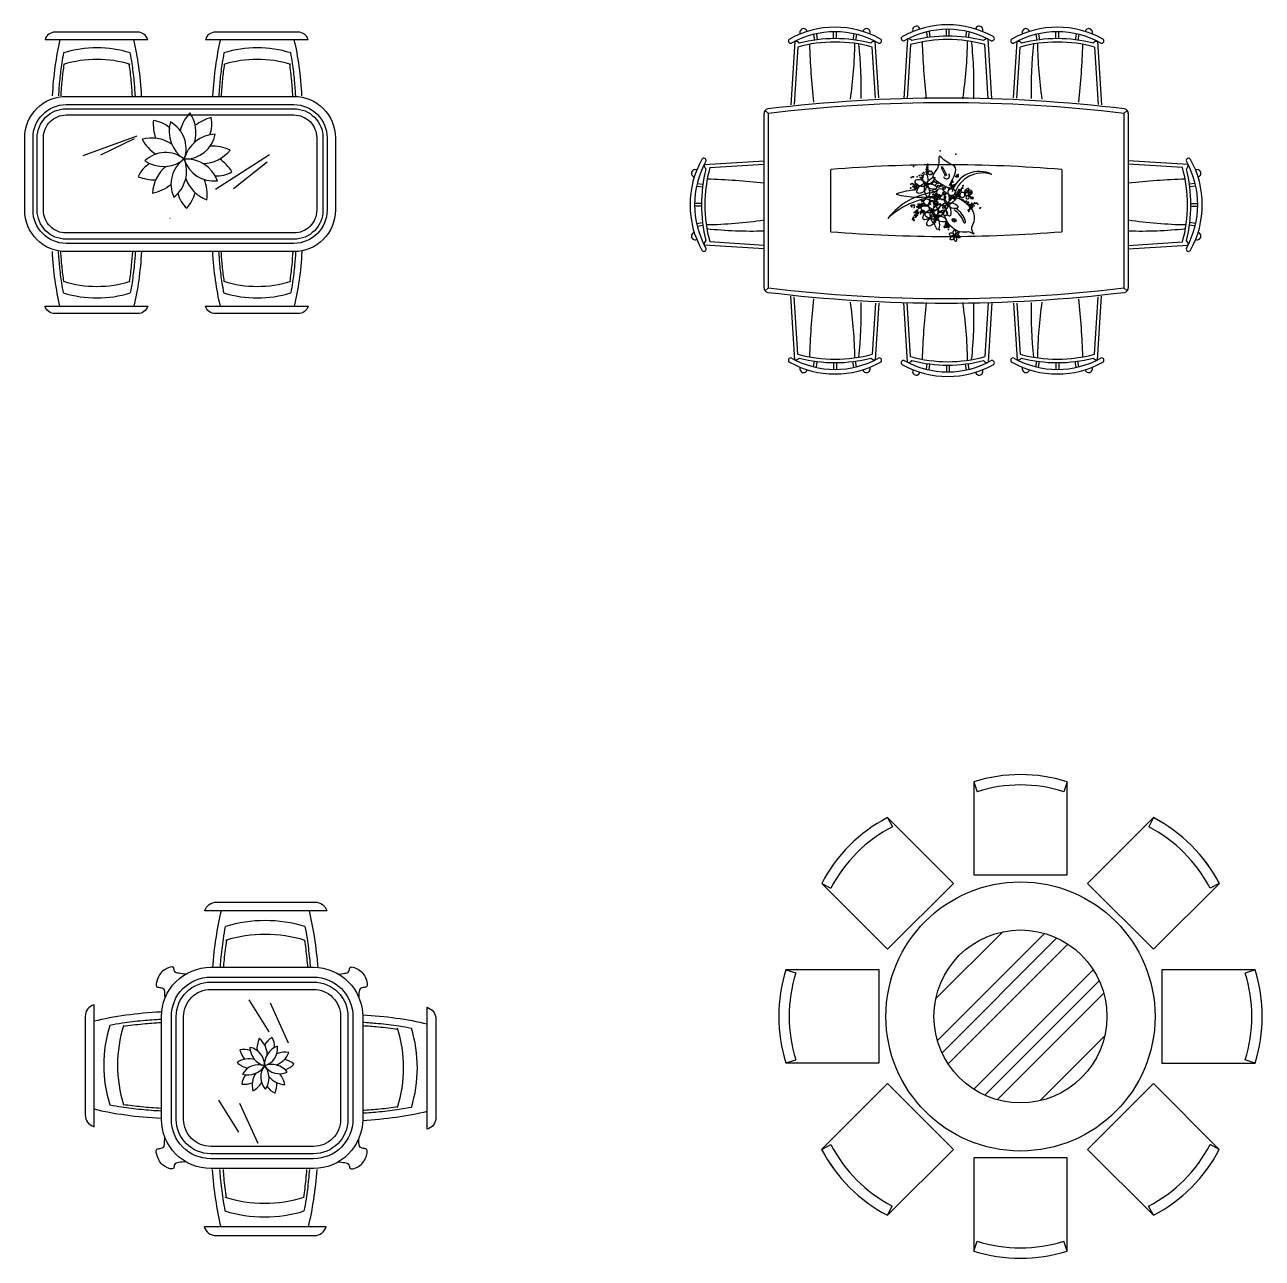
# Model space of a CAD drawing. Header units: millimetres. Extents: x 794 to 24045, y 774 to 18002.
# Drawn here: x 7343 to 13322, y 12030 to 17988 of the extents above; entities that cross this region are included whole.
import ezdxf

# ---------------------------------------------------------------- set-up
doc = ezdxf.new("R2010")
doc.units = ezdxf.units.MM

msp = doc.modelspace()

# ---------------------------------------------------------------- hatches: boundary and pattern name
at = {"true_color": 0x000000}
h = msp.add_hatch(color=18, dxfattribs=at)
h.paths.add_polyline_path([(11791.3, 17198.7, 1), (11779.3, 17198.7, 1)])
h.paths.add_polyline_path([(11763.5, 17207.6, 1.000001), (11753, 17207.6, 1.000001)])
h.paths.add_polyline_path([(11778.2, 17104.9, 1), (11787.6, 17104.9, 1)])
h.paths.add_polyline_path([(11824.2, 17045.3, 1), (11836.1, 17045.3, 1)])
h.paths.add_polyline_path([(11682.7, 17136.9, 1), (11675.7, 17136.9, 1)])
edge = h.paths.add_edge_path()
edge.add_ellipse((11722.9, 17114.8), major_axis=(0.7, -25.9), ratio=0.456297, start_angle=134.88396, end_angle=204.80978)
edge.add_arc((11726.8, 17143.3), 10.8, 208.44522, 291.7172)
h.paths.add_polyline_path([(11777.4, 17211.2, 1), (11768.1, 17211.2, 1)])
h.paths.add_polyline_path([(11707.7, 17272.3, 1), (11727.9, 17272.3, 1)])
h = msp.add_hatch(color=18, dxfattribs=at)
h.paths.add_polyline_path([(11904.1, 17177.5, 1), (11914.1, 17177.5, 1)])
h.paths.add_polyline_path([(11925, 17151.1, 0.193175), (11923.4, 17155, -0.071099), (11916.6, 17156, 0.269317), (11913.7, 17151.1, 1.000001)])
msp.add_hatch(color=18, dxfattribs=at).paths.add_polyline_path([(11843.1, 17042.5, 0.483518), (11833, 17050.5, -0.273676), (11836.1, 17045.3, -0.589818), (11827, 17040.2, 0.87026)])

# ---------------------------------------------------------------- linework, layer by layer
at = {"color": 18, "true_color": 0x000000}
for p, q in [((11154.8, 17941.1), (11158.8, 17913.6)), ((11167.9, 17943), (11171.9, 17915.5)), ((11251.5, 17920.8), (11251.5, 17953.7)), ((11264.7, 17920.8), (11264.7, 17953.7)), ((11348.3, 17943), (11344.3, 17915.5)), ((11361.3, 17941.1), (11357.3, 17913.6)), ((11699.4, 17953.1), (11703.4, 17925.6)), ((11712.5, 17955), (11716.5, 17927.5)), ((11796.1, 17932.8), (11796.1, 17965.7)), ((11809.3, 17932.8), (11809.3, 17965.7)), ((11892.9, 17955), (11888.9, 17927.5)), ((11905.9, 17953.1), (11901.9, 17925.6)), ((12228.9, 17941.1), (12232.8, 17913.6)), ((12241.9, 17943), (12245.9, 17915.5)), ((12325.5, 17920.8), (12325.5, 17953.7)), ((12338.7, 17920.8), (12338.7, 17953.7)), ((12422.3, 17943), (12418.3, 17915.5)), ((12435.4, 17941.1), (12431.4, 17913.6)), ((7441.5, 17915.9), (7937.5, 17915.9)), ((8216.6, 17915.9), (8712.6, 17915.9)), ((11063.5, 17907.1), (11044.3, 17600.2)), ((11078.4, 17880), (11061, 17602.4)), ((11453.2, 17633.7), (11437.8, 17880)), ((11469.7, 17634.2), (11452.6, 17907.1)), ((11608.1, 17919.1), (11590.1, 17630.4)), ((11623, 17892), (11606.6, 17630.4)), ((11998.7, 17630.4), (11982.4, 17892)), ((12015.3, 17630.4), (11997.2, 17919.1)), ((12120.5, 17634.2), (12137.6, 17907.1)), ((12137, 17633.7), (12152.4, 17880)), ((12511.8, 17880), (12529.2, 17602.4)), ((12526.7, 17907.1), (12545.8, 17600.2)), ((10915.1, 16717), (10915.1, 17559.6)), ((10937.1, 17559.6), (10920.3, 17573.9)), ((10937.1, 16717), (10937.1, 17559.6)), ((12653.1, 17559.6), (12669.9, 17573.9)), ((12653.1, 17559.6), (12653.1, 16717)), ((12675.1, 17559.6), (12675.1, 16717)), ((8043.8, 17489.2), (8045.2, 17489.2)), ((7884.5, 17448.9), (7623.6, 17354.1)), ((7872.2, 17436), (7709.5, 17357.2)), ((8526.6, 17359.3), (8265.8, 17191.7)), ((8514.3, 17323.4), (8351.7, 17194.8)), ((10626.3, 17312.8), (10915.1, 17330.9)), ((10653.5, 17298), (10915.1, 17314.3)), ((11237.1, 16988.1), (11237.1, 17288.5)), ((12353.1, 17288.5), (12353.1, 16988.1)), ((12963.9, 17312.8), (12675.1, 17330.9)), ((12936.7, 17298), (12675.1, 17314.3)), ((10592.3, 17221.5), (10619.8, 17217.5)), ((12997.8, 17221.5), (12970.4, 17217.5)), ((10590.5, 17208.4), (10617.9, 17204.5)), ((12999.7, 17208.4), (12972.2, 17204.5)), ((10612.7, 17124.9), (10579.8, 17124.9)), ((10612.7, 17111.7), (10579.8, 17111.7)), ((12977.5, 17124.9), (13010.4, 17124.9)), ((12977.5, 17111.7), (13010.4, 17111.7)), ((8043.8, 17053.6), (8045.2, 17053.6)), ((10590.5, 17028.1), (10617.9, 17032.1)), ((10592.3, 17015), (10619.8, 17019)), ((12997.8, 17015), (12970.4, 17019)), ((12999.7, 17028.1), (12972.2, 17032.1)), ((10915.1, 16905.7), (10626.3, 16923.7)), ((10915.1, 16922.2), (10653.5, 16938.6)), ((12675.1, 16922.2), (12936.7, 16938.6)), ((12675.1, 16905.7), (12963.9, 16923.7)), ((10937.1, 16717), (10920.3, 16702.7)), ((12653.1, 16717), (12669.9, 16702.7)), ((7441.5, 16628.7), (7937.5, 16628.7)), ((8216.6, 16628.7), (8712.6, 16628.7)), ((11063.5, 16369.5), (11044.3, 16676.4)), ((11078.4, 16396.6), (11061, 16674.2)), ((11453.2, 16642.9), (11437.8, 16396.6)), ((11469.7, 16642.4), (11452.6, 16369.5)), ((11608.1, 16357.5), (11590.1, 16646.2)), ((11623, 16384.6), (11606.6, 16646.2)), ((11998.7, 16646.2), (11982.4, 16384.6)), ((12015.3, 16646.2), (11997.2, 16357.5)), ((12120.5, 16642.4), (12137.6, 16369.5)), ((12137, 16642.9), (12152.4, 16396.6)), ((12511.8, 16396.6), (12529.2, 16674.2)), ((12526.7, 16369.5), (12545.8, 16676.4)), ((11154.8, 16335.5), (11158.8, 16363)), ((11167.9, 16333.6), (11171.9, 16361.1)), ((11251.5, 16355.8), (11251.5, 16322.9)), ((11264.7, 16355.8), (11264.7, 16322.9)), ((11348.3, 16333.6), (11344.3, 16361.1)), ((11361.3, 16335.5), (11357.3, 16363)), ((11699.4, 16323.5), (11703.4, 16351)), ((11712.5, 16321.6), (11716.5, 16349.1)), ((11796.1, 16343.8), (11796.1, 16310.9)), ((11809.3, 16343.8), (11809.3, 16310.9)), ((11892.9, 16321.6), (11888.9, 16349.1)), ((11905.9, 16323.5), (11901.9, 16351)), ((12228.9, 16335.5), (12232.8, 16363)), ((12241.9, 16333.6), (12245.9, 16361.1)), ((12325.5, 16355.8), (12325.5, 16322.9)), ((12338.7, 16355.8), (12338.7, 16322.9)), ((12422.3, 16333.6), (12418.3, 16361.1)), ((12435.4, 16335.5), (12431.4, 16363)), ((11929.3, 14331), (11944.4, 14283.4)), ((12379.3, 14331), (12364.1, 14283.4)), ((11512.1, 14158.4), (11535.1, 14114)), ((12796.3, 14158.1), (12773.4, 14113.7)), ((11193.9, 13840.2), (11238.3, 13817.2)), ((13114.5, 13839.9), (13070.1, 13817)), ((8802.9, 13707.6), (8213.6, 13707.6)), ((11745.2, 13283.9), (12068.1, 13606.9)), ((11752.9, 13081.2), (12270.8, 13599.2)), ((11775.3, 13021.6), (12330.5, 13576.8)), ((11804.6, 12968.9), (12383.2, 13547.4)), ((11021, 13423.1), (11068.7, 13408)), ((11928.3, 12846.3), (12505.7, 13423.7)), ((13287.2, 13422.8), (13239.5, 13407.6)), ((11981.5, 12817.4), (12534.7, 13370.6)), ((8426.6, 13278.6), (8523.3, 13123.6)), ((12041.7, 12795.5), (12556.6, 13310.4)), ((7678.2, 12665.2), (7678.2, 13254.5)), ((8528.6, 13264), (8616.3, 13070.8)), ((9287.1, 12652.6), (9287.1, 13241.9)), ((12248.2, 12790.8), (12561.2, 13103.8)), ((11021, 12973.1), (11068.7, 12988.3)), ((13287.2, 12972.8), (13239.5, 12987.9)), ((8279.2, 12793.7), (8375.9, 12638.8)), ((8381.2, 12779.2), (8468.9, 12585.9)), ((11193.7, 12555.9), (11238.1, 12578.9)), ((13114.3, 12555.7), (13069.9, 12578.7)), ((11511.9, 12237.8), (11534.9, 12282.2)), ((12796.1, 12237.5), (12773.1, 12281.9)), ((8799.9, 12182.3), (8210.6, 12182.3)), ((11928.9, 12064.9), (11944.1, 12112.5)), ((12378.9, 12064.9), (12363.8, 12112.5))]:
    msp.add_line(p, q, dxfattribs=at)
for points in [[(7937.5, 17915.9, 0.333667), (7889.5, 17951.9), (7489.5, 17951.9, 0.333667), (7441.5, 17915.9)], [(8712.6, 17915.9, 0.333667), (8664.6, 17951.9), (8264.6, 17951.9, 0.333667), (8216.6, 17915.9)], [(7937.5, 16628.7, -0.333667), (7889.5, 16592.7), (7489.5, 16592.7, -0.333667), (7441.5, 16628.7)], [(8712.6, 16628.7, -0.333667), (8664.6, 16592.7), (8264.6, 16592.7, -0.333667), (8216.6, 16628.7)], [(11929.3, 14331.4), (11929.3, 13881.4), (12379.3, 13881.4), (12379.3, 14331.4, 0.153703), (11929.3, 14331.4)], [(11193.7, 13840.4), (11511.9, 13522.2), (11830.1, 13840.4), (11511.9, 14158.6, 0.153703), (11193.7, 13840.4)], [(12796.6, 14158.4), (12478.4, 13840.2), (12796.6, 13522), (13114.8, 13840.2, 0.153703), (12796.6, 14158.4)], [(8213.6, 13707.6, -0.333667), (8270.7, 13750.4), (8745.9, 13750.4, -0.333667), (8802.9, 13707.6)], [(11020.7, 12973.1), (11470.7, 12973.1), (11470.7, 13423.1), (11020.7, 13423.1, 0.153703), (11020.7, 12973.1)], [(13287.5, 13422.8), (12837.5, 13422.8), (12837.5, 12972.8), (13287.5, 12972.8, 0.153703), (13287.5, 13422.8)], [(7678.2, 13254.5, 0.333667), (7635.4, 13197.5), (7635.4, 12722.3, 0.333667), (7678.2, 12665.2)], [(9287.1, 13241.9, -0.333667), (9329.9, 13184.9), (9329.9, 12709.7, -0.333667), (9287.1, 12652.6)], [(11511.6, 12237.5), (11829.8, 12555.7), (11511.6, 12873.9), (11193.4, 12555.7, 0.153703), (11511.6, 12237.5)], [(13114.5, 12555.5), (12796.3, 12873.7), (12478.1, 12555.5), (12796.3, 12237.3, 0.153703), (13114.5, 12555.5)], [(12378.9, 12064.5), (12378.9, 12514.5), (11928.9, 12514.5), (11928.9, 12064.5, 0.153703), (12378.9, 12064.5)], [(8210.6, 12182.3, 0.333667), (8267.6, 12139.5), (8742.8, 12139.5, 0.333667), (8799.9, 12182.3)]]:
    msp.add_lwpolyline(points, format="xyb", dxfattribs=at)
for points in [[(7543.4, 17641.9), (8644, 17641.9, -0.414214), (8844, 17441.9), (8844, 17091.9, -0.414214), (8644, 16891.9), (7543.4, 16891.9, -0.414214), (7343.4, 17091.9), (7343.4, 17441.9, -0.414214)], [(7543.4, 17601.9), (8644, 17601.9, -0.414214), (8804, 17441.9), (8804, 17091.9, -0.414214), (8644, 16931.9), (7543.4, 16931.9, -0.414214), (7383.4, 17091.9), (7383.4, 17441.9, -0.414214)], [(7543.4, 17581.9), (8644, 17581.9, -0.414214), (8784, 17441.9), (8784, 17091.9, -0.414214), (8644, 16951.9), (7543.4, 16951.9, -0.414214), (7403.4, 17091.9), (7403.4, 17441.9, -0.414214)], [(7543.4, 17551.9), (8644, 17551.9, -0.414214), (8754, 17441.9), (8754, 17091.9, -0.414214), (8644, 16981.9), (7543.4, 16981.9, -0.414214), (7433.4, 17091.9), (7433.4, 17441.9, -0.414214)], [(8004.2, 12700.8), (8004.2, 13197.6, -0.414214), (8241.8, 13435.2), (8738.6, 13435.2, -0.414214), (8976.2, 13197.6), (8976.2, 12700.8, -0.414214), (8738.6, 12463.2), (8241.8, 12463.2, -0.414214)], [(8051.7, 12700.8), (8051.7, 13197.6, -0.414214), (8241.8, 13387.7), (8738.6, 13387.7, -0.414214), (8928.7, 13197.6), (8928.7, 12700.8, -0.414214), (8738.6, 12510.8), (8241.8, 12510.8, -0.414214)], [(8075.5, 12700.8), (8075.5, 13197.6, -0.414214), (8241.8, 13364), (8738.6, 13364, -0.414214), (8904.9, 13197.6), (8904.9, 12700.8, -0.414214), (8738.6, 12534.5), (8241.8, 12534.5, -0.414214)], [(8111.1, 12700.8), (8111.1, 13197.6, -0.414214), (8241.8, 13328.3), (8738.6, 13328.3, -0.414214), (8869.3, 13197.6), (8869.3, 12700.8, -0.414214), (8738.6, 12570.2), (8241.8, 12570.2, -0.414214)]]:
    msp.add_lwpolyline(points, format="xyb", close=True, dxfattribs=at)
for centre, radius in [((11717.8, 17272.3), 10.1), ((11752.5, 17225.2), 6.3), ((11738.6, 17185.8), 8.27), ((11767.1, 17178.7), 17.4), ((11758.2, 17207.6), 5.23), ((11779.5, 17154.5), 13.1), ((11772.8, 17211.2), 4.68), ((11787, 17173.9), 8.44), ((11785.3, 17198.7), 5.96), ((11821.4, 17178.5), 17.3), ((11909.1, 17177.5), 5.04), ((11679.2, 17136.9), 3.51), ((11701.7, 17131.6), 15.3), ((11726.8, 17143.3), 10.8), ((11782.9, 17104.9), 4.68), ((11919.4, 17151.1), 5.62), ((11789.9, 17077.5), 11.5), ((11830.1, 17045.3), 5.96), ((11834.9, 17042.5), 8.24), ((12154.1, 13197.9), 650), ((12154.1, 13197.9), 417.9)]:
    msp.add_circle(centre, radius, dxfattribs=at)
for centre, radius, start, end in [((11258.1, 17524.8), 450.9, 60.9174, 119.0826), ((11258.1, 17524), 429.7, 60.69156, 119.30844), ((11106.4, 17951.1), 18, 13.32338, 205.8544), ((11409.8, 17951.1), 18, 334.1456, 166.67662), ((11802.7, 17536.8), 450.9, 60.9174, 119.0826), ((11802.7, 17536), 429.7, 60.69156, 119.30844), ((11651, 17963.1), 18, 13.32338, 205.8544), ((11954.4, 17963.1), 18, 334.1456, 166.67662), ((12332.1, 17524.8), 450.9, 60.9174, 119.0826), ((12332.1, 17524), 429.7, 60.69156, 119.30844), ((12180.4, 17951.1), 18, 13.32338, 205.8544), ((12483.8, 17951.1), 18, 334.1456, 166.67662), ((7692, 17333.4), 543, 72.70335, 107.29665), ((8467, 17333.4), 543, 72.70335, 107.29665), ((11044, 17909.1), 11, 117.31975, 289.9422), ((11067.7, 17885.4), 22.2, 37.60965, 100.85922), ((11258.1, 17228), 676.3, 74.5891, 105.4109), ((11258.1, 17228), 692.8, 75.55676, 104.44324), ((15437, 18051.8), 4305.6, 182.11514, 185.84448), ((9178.6, 17936.7), 2175.9, 351.84988, 358.96491), ((9340.9, 17679.2), 2044, 358.64991, 6.04212), ((11448.4, 17885.4), 22.2, 79.14078, 142.39035), ((11472.2, 17909.1), 11, 250.0578, 62.68025), ((11588.6, 17921.1), 11, 117.31975, 289.9422), ((11612.3, 17897.4), 22.2, 37.60965, 100.85922), ((11802.7, 17240), 676.3, 74.5891, 105.4109), ((11802.7, 17240), 692.8, 75.55676, 104.44324), ((15981.6, 18063.8), 4305.6, 182.11514, 185.77739), ((9723.2, 17948.7), 2175.9, 351.58687, 358.96491), ((9885.5, 17691.2), 2044, 358.29411, 6.04212), ((11993, 17897.4), 22.2, 79.14078, 142.39035), ((12016.8, 17921.1), 11, 250.0578, 62.68025), ((12118, 17909.1), 11, 117.31975, 289.9422), ((12141.7, 17885.4), 22.2, 37.60965, 100.85922), ((12332.1, 17228), 676.3, 74.5891, 105.4109), ((12332.1, 17228), 692.8, 75.55676, 104.44324), ((14249.3, 17679.2), 2044, 173.95788, 181.35009), ((14411.6, 17936.7), 2175.9, 181.03509, 188.15012), ((8153.2, 18051.8), 4305.6, 354.15552, 357.88486), ((12522.5, 17885.4), 22.2, 79.14078, 142.39035), ((12546.2, 17909.1), 11, 250.0578, 62.68025), ((7692, 17277.5), 543, 72.70335, 107.29665), ((8467, 17277.5), 543, 72.70335, 107.29665), ((10937.1, 17559.6), 22, 99.25842, 180), ((11795.1, 10462.9), 7170.4, 83.09909, 96.90091), ((11795.1, 10460.3), 7151, 83.10883, 96.89117), ((12653.1, 17559.6), 22, 0, 80.74158), ((8197, 17513.1), 233.1, 177.21051, 198.35141), ((7949.6, 17380), 145.2, 50.50863, 84.24757), ((8199.9, 17473.8), 159.4, 163.77608, 237.51587), ((7976.2, 17389.5), 146.9, 340.04468, 61.24727), ((8276.9, 17432.7), 187.5, 136.1301, 166.49315), ((7997.7, 17467), 172.9, 344.1324, 33.6013), ((8305.2, 17314.4), 233.1, 105.21052, 126.35141), ((8102.1, 17508.5), 145.2, 338.50863, 12.24757), ((8119.3, 17486.2), 146.9, 268.04468, 349.24727), ((8268.6, 17299.5), 159.4, 91.77608, 165.51587), ((7956.9, 17267.9), 172.9, 56.1324, 105.6013), ((8075.7, 17522.8), 187.5, 208.1301, 238.49315), ((8253.4, 17213.6), 187.5, 64.1301, 94.49315), ((8023.9, 17223.5), 146.9, 52.04468, 133.24727), ((8012.9, 17462.3), 159.4, 235.77608, 309.51587), ((8196.6, 17217.6), 146.9, 124.04468, 205.24727), ((7966, 17280.9), 159.4, 307.77608, 21.51587), ((8124.1, 17180.3), 159.4, 19.77608, 93.51587), ((8255.5, 17379.9), 146.9, 196.04468, 277.24727), ((8199.7, 17489.6), 172.9, 272.1324, 321.6013), ((8149.6, 17150.1), 233.1, 33.21051, 54.35141), ((10624.4, 17332.4), 11, 340.0578, 152.68025), ((12965.8, 17332.4), 11, 27.31975, 199.9422), ((8024.7, 17195.3), 145.2, 122.50863, 156.24757), ((8133.6, 17167.5), 172.9, 128.1324, 177.6013), ((11008.6, 17118.3), 450.9, 150.9174, 209.0826), ((10582.3, 17270), 18, 64.1456, 256.67662), ((11009.4, 17118.3), 429.7, 150.69156, 209.30844), ((11305.4, 17118.3), 692.8, 165.55676, 194.44324), ((10648.1, 17308.6), 22.2, 169.14078, 232.39036), ((11305.4, 17118.3), 676.3, 164.5891, 195.4109), ((11795.1, 10460.3), 6851, 85.32818, 94.67182), ((11775.9, 17297), 4.04, 332.3767, 237.12596), ((11551.4, 17167.4), 255.6, 19.91219, 29.58996), ((11557.6, 17171.2), 255.6, 19.70731, 29.58996), ((11954.8, 17144.2), 135.2, 62.91009, 164.49177), ((12284.7, 17118.3), 676.3, 344.5891, 15.4109), ((12580.7, 17118.3), 429.7, 330.69156, 29.30844), ((12942.1, 17308.6), 22.2, 307.60964, 10.85922), ((12284.7, 17118.3), 692.8, 345.55676, 14.44324), ((12581.6, 17118.3), 450.9, 330.9174, 29.0826), ((13007.8, 17270), 18, 283.32338, 115.8544), ((7974.6, 17471.7), 233.1, 249.21052, 270.35141), ((8283.6, 17304.6), 172.9, 200.1324, 249.6013), ((8037.7, 17168.2), 187.5, 352.1301, 22.49315), ((8271.4, 17403.2), 145.2, 266.50863, 300.24757), ((10481.7, 12939.3), 4305.6, 84.22261, 87.88486), ((11796.8, 17258), 14.7, 196.67434, 39.17837), ((11971.5, 17129.8), 142, 71.57179, 163.22532), ((13108.5, 12939.3), 4305.6, 92.11514, 95.77739), ((7927.9, 17359.4), 187.5, 280.1301, 310.49315), ((8223.6, 17209.6), 145.2, 194.50863, 228.24757), ((7945.2, 17247.3), 233.1, 321.21051, 342.35141), ((11776.4, 16845.8), 334.7, 95.89339, 141.95957), ((11789, 16753.3), 406.9, 91.78754, 132.75016), ((11665.7, 16877.4), 312.8, 91.94687, 111.12091), ((11663.9, 17612.5), 457, 255.95137, 281.35481), ((11665.7, 16877.4), 312.8, 85.23107, 85.4239), ((11665.7, 16877.4), 312.8, 76.04029, 81.12682), ((11873.4, 17166), 12.1, 46.09443, 18.09614), ((11904.6, 17176.2), 20.7, 89.52524, 198.09614), ((11890.8, 17184.5), 5.87, 14.78506, 307.3859), ((11895.8, 17170.6), 8.61, 358.76988, 279.35478), ((11898.5, 17154.2), 8.01, 132.77095, 99.35478), ((11876.8, 17202.8), 28.9, 307.3859, 349.32328), ((11909.9, 17178.1), 10.8, 212.19892, 185.73197), ((11923.5, 17179.5), 24.5, 185.73197, 274.9709), ((11785.2, 17008.6), 107.6, 15.91693, 57.60119), ((10596.7, 19197.7), 2175.9, 271.03509, 278.41313), ((11776.8, 17002.8), 107.6, 15.91693, 57.60119), ((11884, 17035.8), 5.15, 222.21461, 51.0439), ((12993.4, 19197.7), 2175.9, 261.58687, 268.96491), ((10582.3, 16966.6), 18, 103.32338, 295.8544), ((10854.2, 19035.5), 2044, 263.95788, 271.7059), ((11795.1, 23816.3), 6851, 265.32818, 274.67182), ((12735.9, 19035.5), 2044, 268.2941, 276.04212), ((13007.8, 16966.6), 18, 244.1456, 76.67662), ((10648.1, 16927.9), 22.2, 127.60964, 190.85922), ((12942.1, 16927.9), 22.2, 349.14078, 52.39036), ((10624.4, 16904.2), 11, 207.31975, 19.9422), ((12965.8, 16904.2), 11, 160.0578, 332.68025), ((7692, 17267), 543, 252.70335, 287.29665), ((8467, 17267), 543, 252.70335, 287.29665), ((7692, 17211.1), 543, 252.70335, 287.29665), ((8467, 17211.1), 543, 252.70335, 287.29665), ((10937.1, 16717), 22, 180, 260.74158), ((11795.1, 23813.7), 7170.4, 263.09909, 276.90091), ((11795.1, 23816.3), 7151, 263.10883, 276.89117), ((12653.1, 16717), 22, 279.25842, 0), ((15437, 16224.8), 4305.6, 174.15552, 177.88486), ((9178.6, 16339.9), 2175.9, 1.03509, 8.15012), ((9340.9, 16597.4), 2044, 353.95788, 1.35009), ((15981.6, 16212.8), 4305.6, 174.22261, 177.88486), ((9723.2, 16327.9), 2175.9, 1.03509, 8.41313), ((9885.5, 16585.4), 2044, 353.95788, 1.70589), ((14249.3, 16597.4), 2044, 178.64991, 186.04212), ((14411.6, 16339.9), 2175.9, 171.84988, 178.96491), ((8153.2, 16224.8), 4305.6, 2.11514, 5.84448), ((11258.1, 17048.6), 676.3, 254.5891, 285.4109), ((11802.7, 17036.6), 676.3, 254.5891, 285.4109), ((12332.1, 17048.6), 676.3, 254.5891, 285.4109), ((11044, 16367.5), 11, 70.0578, 242.68025), ((11258.1, 16751.8), 450.9, 240.9174, 299.0826), ((11258.1, 16752.6), 429.7, 240.69156, 299.30844), ((11067.7, 16391.3), 22.2, 259.14078, 322.39035), ((11258.1, 17048.6), 692.8, 255.55676, 284.44324), ((11106.4, 16325.5), 18, 154.1456, 346.67662), ((11409.8, 16325.5), 18, 193.32338, 25.8544), ((11448.4, 16391.3), 22.2, 217.60965, 280.85922), ((11472.2, 16367.5), 11, 297.31975, 109.9422), ((11588.6, 16355.5), 11, 70.0578, 242.68025), ((11802.7, 16739.8), 450.9, 240.9174, 299.0826), ((11802.7, 16740.6), 429.7, 240.69156, 299.30844), ((11612.3, 16379.3), 22.2, 259.14078, 322.39035), ((11802.7, 17036.6), 692.8, 255.55676, 284.44324), ((11993, 16379.3), 22.2, 217.60965, 280.85922), ((12016.8, 16355.5), 11, 297.31975, 109.9422), ((12118, 16367.5), 11, 70.0578, 242.68025), ((12332.1, 16751.8), 450.9, 240.9174, 299.0826), ((12332.1, 16752.6), 429.7, 240.69156, 299.30844), ((12141.7, 16391.3), 22.2, 259.14078, 322.39035), ((12332.1, 17048.6), 692.8, 255.55676, 284.44324), ((12180.4, 16325.5), 18, 154.1456, 346.67662), ((12483.8, 16325.5), 18, 193.32338, 25.8544), ((12522.5, 16391.3), 22.2, 217.60965, 280.85922), ((12546.2, 16367.5), 11, 297.31975, 109.9422), ((11651, 16313.5), 18, 154.1456, 346.67662), ((11954.4, 16313.5), 18, 193.32338, 25.8544), ((12154.3, 13623.7), 742.3, 72.35437, 107.64563), ((12154.3, 13623.7), 692.3, 72.35437, 107.64563), ((11853.2, 13499.1), 742.3, 117.35437, 152.64563), ((11853.2, 13499.1), 692.3, 117.35437, 152.64563), ((12455.3, 13498.9), 692.3, 27.35437, 62.64563), ((12455.3, 13498.9), 742.3, 27.35437, 62.64563), ((8505.4, 13015.7), 645.1, 72.70335, 107.29665), ((8505.4, 12949.2), 645.1, 72.70335, 107.29665), ((11728.4, 13198.1), 742.3, 162.35437, 197.64563), ((11728.4, 13198.1), 692.3, 162.35437, 197.64563), ((12579.9, 13197.8), 692.3, 342.35437, 17.64563), ((12579.9, 13197.8), 742.3, 342.35437, 17.64563), ((8370.2, 12962.8), 645.1, 162.70335, 197.29665), ((8436.6, 12962.8), 645.1, 162.70335, 197.29665), ((8614.4, 12980.5), 138.5, 123.21051, 144.35141), ((8464.1, 13052.9), 86.3, 356.50863, 30.24757), ((8528.7, 12950.1), 645.1, 342.70335, 17.29665), ((8595.2, 12950.1), 645.1, 342.70335, 17.29665), ((8401.5, 12952.3), 86.3, 68.50863, 102.24757), ((8516.8, 13072.9), 138.5, 195.21052, 216.35141), ((8525.7, 13051.2), 94.7, 181.77608, 255.51587), ((8414.8, 12962.5), 87.3, 358.04468, 79.24727), ((8576.7, 13042.2), 111.4, 154.1301, 184.49315), ((8412.7, 13010.3), 102.7, 2.1324, 51.60129), ((8596.5, 12965.4), 94.7, 109.77608, 183.51587), ((8477.9, 13043.4), 87.3, 286.04468, 7.24727), ((8426.2, 12890.3), 102.7, 74.1324, 123.6013), ((8446.5, 13056.1), 111.4, 226.1301, 256.49315), ((8522.7, 13060.1), 102.7, 290.1324, 339.6013), ((8603.7, 12914), 111.4, 82.1301, 112.49315), ((8556.7, 12859.1), 138.5, 51.21052, 72.35141), ((8477.9, 12861.7), 86.3, 140.50863, 174.24757), ((8472.2, 12877.5), 87.3, 70.04468, 151.24727), ((8422.2, 13010.4), 94.7, 253.77608, 327.51587), ((8544.4, 12866), 102.7, 146.1324, 195.60129), ((8570.8, 12905.9), 87.3, 142.04468, 223.24727), ((8536.7, 12871.5), 94.7, 37.77608, 111.51587), ((8574.3, 13008.4), 87.3, 214.04468, 295.24727), ((8429, 12899.3), 94.7, 325.77608, 39.51587), ((8490.1, 12848.8), 111.4, 10.1301, 40.49315), ((8579, 13024.5), 86.3, 284.50863, 318.24757), ((8398.8, 13008.7), 138.5, 267.21052, 288.35141), ((8393, 12936.6), 111.4, 298.1301, 328.49315), ((8587.6, 12906.4), 86.3, 212.50863, 246.24757), ((8604.1, 12971), 102.7, 218.1324, 267.60129), ((8423.4, 12876.5), 138.5, 339.21051, 0.35141), ((11852.9, 12897), 742.3, 207.35437, 242.64563), ((11852.9, 12897), 692.3, 207.35437, 242.64563), ((12455, 12896.8), 692.3, 297.35437, 332.64563), ((12455, 12896.8), 742.3, 297.35437, 332.64563), ((8502.3, 12940.7), 645.1, 252.70335, 287.29665), ((8502.3, 12874.3), 645.1, 252.70335, 287.29665), ((12153.9, 12772.2), 692.3, 252.35437, 287.64563), ((12153.9, 12772.2), 742.3, 252.35437, 287.64563)]:
    msp.add_arc(centre, radius, start, end, dxfattribs=at)
for centre, major_axis, start_param, end_param in [((7692, 17552.5), (0, -631.7), 4.099527, 4.56758), ((7692, 17552.5), (0, -631.7), 7.99879, 8.466844), ((8467, 17552.5), (0, -631.7), 4.099527, 4.56758), ((8467, 17552.5), (0, -631.7), 7.99879, 8.466844), ((8109.9, 12962.8), (750.5, 0), 7.99879, 8.466844), ((8109.9, 12962.8), (750.5, 0), 4.099527, 4.56758), ((8502.3, 12614), (0, 750.5), 1.779562, 2.183659), ((8502.3, 12614), (0, 750.5), 4.099527, 4.503623)]:
    msp.add_ellipse(centre, major_axis=major_axis, ratio=0.345133, start_param=start_param, end_param=end_param, dxfattribs=at)
for centre, major_axis, ratio in [((11671.4, 17223.9), (25.6, -9), 0.572914), ((11677.5, 17196.7), (20.7, 21.6), 0.525572), ((11694.6, 17242.2), (0.7, -25.9), 0.456297), ((11702.2, 17188.4), (-5.8, 31.2), 0.354767), ((11722.4, 17207.5), (-26.3, 8.1), 0.449099), ((11719.9, 17232), (-19.6, -18.2), 0.317405), ((11798, 17148.7), (0.7, -25.9), 0.456297), ((11823.4, 17138.4), (-19.6, -18.2), 0.317405), ((11699.7, 17096.5), (25.6, -9), 0.572914), ((11722.9, 17114.8), (0.7, -25.9), 0.456297), ((11748.3, 17104.6), (-19.6, -18.2), 0.317405), ((11742.2, 17084.5), (0.7, -25.9), 0.456297), ((11774.9, 17130.3), (25.6, -9), 0.572914), ((11780.9, 17103.2), (20.7, 21.6), 0.525572), ((11805.6, 17094.9), (-5.8, 31.2), 0.354767), ((11825.9, 17114), (-26.3, 8.1), 0.449099), ((11705.8, 17069.3), (20.7, 21.6), 0.525572), ((11719, 17066.2), (25.6, -9), 0.572914), ((11725.1, 17039), (20.7, 21.6), 0.525572), ((11730.5, 17061), (-5.8, 31.2), 0.354767), ((11750.8, 17080.1), (-26.3, 8.1), 0.449099), ((11749.8, 17030.7), (-5.8, 31.2), 0.354767), ((11770, 17049.9), (-26.3, 8.1), 0.449099), ((11767.5, 17074.3), (-19.6, -18.2), 0.317405), ((11823.6, 16974), (12.8, -4.5), 0.572914), ((11835.2, 16983.2), (0.3, -13), 0.456297), ((11847.9, 16978.1), (-9.78, -9.11), 0.317405), ((11826.7, 16960.4), (10.4, 10.8), 0.525572), ((11839, 16956.3), (-2.9, 15.6), 0.354767), ((11849.1, 16965.8), (-13.1, 4), 0.449099)]:
    msp.add_ellipse(centre, major_axis=major_axis, ratio=ratio, dxfattribs=at)
at = {"color": 18, "true_color": 0x000000, "extrusion": (0, 0, -1)}
for centre, major_axis, start_param, end_param in [((7692, 16992.1), (0, 631.7), 4.099527, 4.553045), ((7692, 16992.1), (0, 631.7), 1.730141, 2.183659), ((8467, 16992.1), (0, 631.7), 4.099527, 4.553045), ((8467, 16992.1), (0, 631.7), 1.730141, 2.183659), ((8505.4, 13275.9), (0, 750.5), 4.923784, 5.325251), ((8505.4, 13275.9), (0, 750.5), 0.957934, 1.359402), ((8855.4, 12950.1), (-750.5, 0), 1.730141, 2.183659), ((8855.4, 12950.1), (-750.5, 0), 4.099527, 4.553045)]:
    msp.add_ellipse(centre, major_axis=major_axis, ratio=0.345133, start_param=start_param, end_param=end_param, dxfattribs=at)
at = {"color": 18, "true_color": 0x000000}
for points, knots in [([(7530.5, 17851.9), (7527.5, 17836.1), (7524.7, 17819.9), (7518.3, 17777.5), (7514.9, 17750.9), (7509.6, 17697.4), (7507.6, 17670.7), (7506.3, 17643.7)], [4.2084563, 4.2084563, 4.2084563, 4.2084563, 4.2962292, 4.2962292, 4.433179, 4.433179, 4.5651263, 4.5651263, 4.5651263, 4.5651263]), ([(7877.7, 17643.7), (7876.4, 17668.5), (7874.6, 17693.2), (7869.6, 17746.1), (7866.1, 17774.1), (7859.4, 17818.5), (7856.6, 17835.5), (7853.4, 17851.9)], [8.0012444, 8.0012444, 8.0012444, 8.0012444, 8.1227425, 8.1227425, 8.2664644, 8.2664644, 8.3579144, 8.3579144, 8.3579144, 8.3579144]), ([(8305.6, 17851.9), (8302.6, 17836.1), (8299.8, 17819.9), (8293.3, 17777.5), (8290, 17750.9), (8284.7, 17697.4), (8282.7, 17670.7), (8281.3, 17643.7)], [4.2084563, 4.2084563, 4.2084563, 4.2084563, 4.2962292, 4.2962292, 4.433179, 4.433179, 4.5651263, 4.5651263, 4.5651263, 4.5651263]), ([(8652.8, 17643.7), (8651.5, 17668.5), (8649.7, 17693.2), (8644.7, 17746.1), (8641.2, 17774.1), (8634.5, 17818.5), (8631.6, 17835.5), (8628.5, 17851.9)], [8.0012444, 8.0012444, 8.0012444, 8.0012444, 8.1227425, 8.1227425, 8.2664644, 8.2664644, 8.3579144, 8.3579144, 8.3579144, 8.3579144]), ([(7532.4, 17796.6), (7528.9, 17772.9), (7525.9, 17748.5), (7520.8, 17697.4), (7518.8, 17670.7), (7517.4, 17643.7)], [4.3081151, 4.3081151, 4.3081151, 4.3081151, 4.433179, 4.433179, 4.5651263, 4.5651263, 4.5651263, 4.5651263]), ([(7863.7, 17643.7), (7862.4, 17668.5), (7860.6, 17693.2), (7855.7, 17744.7), (7852.5, 17771.5), (7848.6, 17797.5)], [8.0012444, 8.0012444, 8.0012444, 8.0012444, 8.1227425, 8.1227425, 8.2598231, 8.2598231, 8.2598231, 8.2598231]), ([(8307.5, 17796.6), (8304, 17772.9), (8301, 17748.5), (8295.9, 17697.4), (8293.9, 17670.7), (8292.5, 17643.7)], [4.3081151, 4.3081151, 4.3081151, 4.3081151, 4.433179, 4.433179, 4.5651263, 4.5651263, 4.5651263, 4.5651263]), ([(8638.8, 17643.7), (8637.5, 17668.5), (8635.7, 17693.2), (8630.8, 17744.7), (8627.6, 17771.5), (8623.7, 17797.5)], [8.0012444, 8.0012444, 8.0012444, 8.0012444, 8.1227425, 8.1227425, 8.2598231, 8.2598231, 8.2598231, 8.2598231]), ([(11832.8, 17142.9), (11834, 17163.7), (11929, 17112), (11939, 17046.8), (11910.3, 16997.5), (11939.5, 16968.8), (11906.5, 16990.5), (11861.4, 16975.5), (11803.4, 17014.3), (11790.8, 17059.2), (11789.8, 17065.9)], [0, 0, 0, 0, 77.268559, 207.603491, 248.32855, 270.573512, 299.381354, 327.252179, 461.565377, 486.265875, 486.265875, 486.265875, 486.265875]), ([(7530.5, 16692.7), (7527.5, 16708.5), (7524.7, 16724.7), (7518.3, 16767.1), (7514.9, 16793.7), (7509.9, 16844.2), (7508.1, 16867.9), (7506.7, 16891.9)], [4.2084563, 4.2084563, 4.2084563, 4.2084563, 4.2962292, 4.2962292, 4.433179, 4.433179, 4.5503345, 4.5503345, 4.5503345, 4.5503345]), ([(7532.4, 16748), (7528.9, 16771.7), (7525.9, 16796.1), (7521.1, 16844.2), (7519.3, 16867.9), (7517.9, 16891.9)], [4.3081151, 4.3081151, 4.3081151, 4.3081151, 4.433179, 4.433179, 4.5503345, 4.5503345, 4.5503345, 4.5503345]), ([(7863.2, 16891.9), (7862, 16870.1), (7860.3, 16848.5), (7855.7, 16799.9), (7852.5, 16773.1), (7848.6, 16747.1)], [8.0160361, 8.0160361, 8.0160361, 8.0160361, 8.1227425, 8.1227425, 8.2598231, 8.2598231, 8.2598231, 8.2598231]), ([(7877.2, 16891.9), (7876, 16870.1), (7874.3, 16848.5), (7869.6, 16798.5), (7866.1, 16770.5), (7859.4, 16726), (7856.6, 16709.1), (7853.4, 16692.7)], [8.0160361, 8.0160361, 8.0160361, 8.0160361, 8.1227425, 8.1227425, 8.2664644, 8.2664644, 8.3579144, 8.3579144, 8.3579144, 8.3579144]), ([(8305.6, 16692.7), (8302.6, 16708.5), (8299.8, 16724.7), (8293.3, 16767.1), (8290, 16793.7), (8285, 16844.2), (8283.2, 16867.9), (8281.8, 16891.9)], [4.2084563, 4.2084563, 4.2084563, 4.2084563, 4.2962292, 4.2962292, 4.433179, 4.433179, 4.5503345, 4.5503345, 4.5503345, 4.5503345]), ([(8307.5, 16748), (8304, 16771.7), (8301, 16796.1), (8296.2, 16844.2), (8294.4, 16867.9), (8293, 16891.9)], [4.3081151, 4.3081151, 4.3081151, 4.3081151, 4.433179, 4.433179, 4.5503345, 4.5503345, 4.5503345, 4.5503345]), ([(8638.3, 16891.9), (8637, 16870.1), (8635.4, 16848.5), (8630.8, 16799.9), (8627.6, 16773.1), (8623.7, 16747.1)], [8.0160361, 8.0160361, 8.0160361, 8.0160361, 8.1227425, 8.1227425, 8.2598231, 8.2598231, 8.2598231, 8.2598231]), ([(8652.3, 16891.9), (8651, 16870.1), (8649.4, 16848.5), (8644.7, 16798.5), (8641.2, 16770.5), (8634.5, 16726), (8631.6, 16709.1), (8628.5, 16692.7)], [8.0160361, 8.0160361, 8.0160361, 8.0160361, 8.1227425, 8.1227425, 8.2664644, 8.2664644, 8.3579144, 8.3579144, 8.3579144, 8.3579144]), ([(8287.9, 13433.4), (8288.8, 13446.3), (8289.9, 13459.1), (8294.4, 13505.8), (8298.4, 13539.2), (8306.4, 13592), (8309.8, 13612.1), (8313.6, 13631.6)], [8.0690291, 8.0690291, 8.0690291, 8.0690291, 8.1227425, 8.1227425, 8.2664644, 8.2664644, 8.3579144, 8.3579144, 8.3579144, 8.3579144]), ([(8697.2, 13631.6), (8700.8, 13612.8), (8704.1, 13593.6), (8711.7, 13543.2), (8715.7, 13511.5), (8720.4, 13464.1), (8721.7, 13448.8), (8722.9, 13433.4)], [4.2084563, 4.2084563, 4.2084563, 4.2084563, 4.2962292, 4.2962292, 4.433179, 4.433179, 4.4973415, 4.4973415, 4.4973415, 4.4973415]), ([(8304.5, 13433.4), (8305.4, 13446.3), (8306.5, 13459.1), (8310.8, 13504.3), (8314.7, 13536.1), (8319.3, 13567)], [8.0690291, 8.0690291, 8.0690291, 8.0690291, 8.1227425, 8.1227425, 8.2598231, 8.2598231, 8.2598231, 8.2598231]), ([(8695, 13565.9), (8699.1, 13537.7), (8702.7, 13508.7), (8707.1, 13464.1), (8708.4, 13448.8), (8709.6, 13433.4)], [4.3081151, 4.3081151, 4.3081151, 4.3081151, 4.433179, 4.433179, 4.4973415, 4.4973415, 4.4973415, 4.4973415]), ([(8119.8, 13401.5), (8109.6, 13402.7), (8091.3, 13405.1), (8064, 13410.9), (8066.4, 13446.8), (8006, 13420), (7988.1, 13392), (7971.7, 13339.4), (7998.3, 13338), (8020, 13332), (8017.8, 13306.8), (8019.9, 13290.9), (8021, 13285.3)], [26.596612, 26.596612, 26.596612, 26.596612, 52.771329, 71.894905, 86.117928, 121.954734, 172.04851, 202.476174, 216.691855, 230.01003, 254.635643, 268.767944, 268.767944, 268.767944, 268.767944]), ([(8860, 13401.9), (8869.2, 13403), (8886.5, 13405.4), (8912.6, 13410.9), (8910.2, 13446.8), (8970.7, 13420), (8988.6, 13392), (9005, 13339.4), (8978.4, 13338), (8956.7, 13332), (8958.6, 13309.4), (8957.3, 13295.3), (8956.8, 13291.8)], [29.290825, 29.290825, 29.290825, 29.290825, 52.771329, 71.894905, 86.117928, 121.954734, 172.04851, 202.476174, 216.691855, 230.01003, 254.635643, 263.419397, 263.419397, 263.419397, 263.419397]), ([(8001.6, 13183.4), (7972.1, 13181.9), (7942.8, 13179.7), (7880, 13173.8), (7846.6, 13169.7), (7793.9, 13161.7), (7773.8, 13158.3), (7754.2, 13154.6)], [8.0012444, 8.0012444, 8.0012444, 8.0012444, 8.1227425, 8.1227425, 8.2664644, 8.2664644, 8.3579144, 8.3579144, 8.3579144, 8.3579144]), ([(8001.6, 13166.8), (7972.1, 13165.3), (7942.8, 13163.1), (7881.6, 13157.3), (7849.7, 13153.5), (7818.9, 13148.9)], [8.0012444, 8.0012444, 8.0012444, 8.0012444, 8.1227425, 8.1227425, 8.2598231, 8.2598231, 8.2598231, 8.2598231]), ([(8974.5, 13170.2), (9000.4, 13168.7), (9026, 13166.8), (9085.3, 13161.2), (9118.7, 13157.1), (9171.5, 13149.1), (9191.6, 13145.7), (9211.1, 13142)], [8.0160361, 8.0160361, 8.0160361, 8.0160361, 8.1227425, 8.1227425, 8.2664644, 8.2664644, 8.3579144, 8.3579144, 8.3579144, 8.3579144]), ([(8974.5, 13153.6), (9000.4, 13152.1), (9026, 13150.2), (9083.8, 13144.7), (9115.6, 13140.8), (9146.5, 13136.3)], [8.0160361, 8.0160361, 8.0160361, 8.0160361, 8.1227425, 8.1227425, 8.2598231, 8.2598231, 8.2598231, 8.2598231]), ([(7754.2, 12771), (7773, 12767.4), (7792.2, 12764.1), (7842.6, 12756.4), (7874.3, 12752.4), (7937.8, 12746.2), (7969.5, 12743.8), (8001.6, 12742.1)], [4.2084563, 4.2084563, 4.2084563, 4.2084563, 4.2962292, 4.2962292, 4.433179, 4.433179, 4.5651263, 4.5651263, 4.5651263, 4.5651263]), ([(7819.9, 12773.2), (7848.1, 12769), (7877.1, 12765.5), (7937.8, 12759.5), (7969.5, 12757.1), (8001.6, 12755.4)], [4.3081151, 4.3081151, 4.3081151, 4.3081151, 4.433179, 4.433179, 4.5651263, 4.5651263, 4.5651263, 4.5651263]), ([(9145.4, 12760.6), (9117.2, 12756.4), (9088.2, 12752.8), (9031.1, 12747.2), (9002.9, 12745), (8974.5, 12743.4)], [4.3081151, 4.3081151, 4.3081151, 4.3081151, 4.433179, 4.433179, 4.5503345, 4.5503345, 4.5503345, 4.5503345]), ([(9211.1, 12758.3), (9192.3, 12754.8), (9173.1, 12751.5), (9122.7, 12743.8), (9091, 12739.8), (9031.1, 12733.9), (9002.9, 12731.7), (8974.5, 12730.1)], [4.2084563, 4.2084563, 4.2084563, 4.2084563, 4.2962292, 4.2962292, 4.433179, 4.433179, 4.5503345, 4.5503345, 4.5503345, 4.5503345]), ([(8120.7, 12496.4), (8110.2, 12495.3), (8091.7, 12492.8), (8064, 12487), (8066.4, 12451.1), (8006, 12477.9), (7988.1, 12505.9), (7971.7, 12558.5), (7998.3, 12559.9), (8020, 12565.9), (8017.8, 12591.2), (8019.9, 12607.3), (8021.1, 12613)], [25.854151, 25.854151, 25.854151, 25.854151, 52.771329, 71.894905, 86.117928, 121.954734, 172.04851, 202.476174, 216.691855, 230.01003, 254.635643, 269.112988, 269.112988, 269.112988, 269.112988]), ([(8859.1, 12496.1), (8868.6, 12495), (8886.2, 12492.5), (8912.6, 12487), (8910.2, 12451.1), (8970.7, 12477.9), (8988.6, 12505.9), (9005, 12558.5), (8978.4, 12559.9), (8956.7, 12565.9), (8958.7, 12588.6), (8957.2, 12602.8), (8956.7, 12606.6)], [28.55667, 28.55667, 28.55667, 28.55667, 52.771329, 71.894905, 86.117928, 121.954734, 172.04851, 202.476174, 216.691855, 230.01003, 254.635643, 263.792895, 263.792895, 263.792895, 263.792895]), ([(8284.7, 12458.5), (8285.7, 12444.9), (8286.8, 12431.5), (8291.3, 12384.1), (8295.4, 12350.8), (8303.4, 12298), (8306.8, 12277.9), (8310.5, 12258.3)], [8.0663515, 8.0663515, 8.0663515, 8.0663515, 8.1227425, 8.1227425, 8.2664644, 8.2664644, 8.3579144, 8.3579144, 8.3579144, 8.3579144]), ([(8301.3, 12458.5), (8302.3, 12444.9), (8303.4, 12431.5), (8307.8, 12385.7), (8311.6, 12353.8), (8316.2, 12323)], [8.0663515, 8.0663515, 8.0663515, 8.0663515, 8.1227425, 8.1227425, 8.2598231, 8.2598231, 8.2598231, 8.2598231]), ([(8691.9, 12324), (8696.1, 12352.2), (8699.6, 12381.2), (8704.1, 12426.5), (8705.5, 12442.4), (8706.7, 12458.5)], [4.3081151, 4.3081151, 4.3081151, 4.3081151, 4.433179, 4.433179, 4.5000191, 4.5000191, 4.5000191, 4.5000191]), ([(8694.1, 12258.3), (8697.7, 12277.1), (8701, 12296.4), (8708.7, 12346.7), (8712.6, 12378.4), (8717.4, 12426.5), (8718.8, 12442.4), (8720, 12458.5)], [4.2084563, 4.2084563, 4.2084563, 4.2084563, 4.2962292, 4.2962292, 4.433179, 4.433179, 4.5000191, 4.5000191, 4.5000191, 4.5000191])]:
    msp.add_open_spline(points, degree=3, knots=knots, dxfattribs=at)
at = {"color": 18, "true_color": 0x000000, "start_tangent": (-0.192355, 0.981325)}
msp.add_spline([(11810.7, 17211.6), (11835.3, 17304), (11795.3, 17326.9), (11761.4, 17352.7), (11758.6, 17308.9), (11732, 17264.1), (11805.8, 17200.1)], degree=3, dxfattribs=at)
at = {"color": 18, "true_color": 0x000000}
for p in [(11766.2, 17378.1), (11841.7, 17363.2), (11637.8, 17302.5), (11698.7, 17289.8), (11699.1, 17280.7), (11700.9, 17298.4), (11702.1, 17301.9), (11703.4, 17280.4), (11703.9, 17294.7), (11704.2, 17293), (11704.7, 17307.3), (11705, 17286.5), (11706.2, 17284.1), (11706.5, 17288.3), (11706.6, 17305.9), (11707, 17296.7), (11707.1, 17314.3), (11626.6, 17249.3), (11630.3, 17221.4), (11632, 17252.5), (11633.1, 17219.2), (11636.9, 17253.1), (11646.2, 17221), (11654.4, 17253), (11665.3, 17259.4), (11668.9, 17250.7), (11673.5, 17260.5), (11673.6, 17247.2), (11675.2, 17241.6), (11678.8, 17257.9), (11679, 17250.4), (11681.5, 17269.1), (11687.6, 17273.3), (11700, 17274.1), (11700.2, 17266.6), (11700.7, 17275), (11701.2, 17271.8), (11702.2, 17276.9), (11703.5, 17267.1), (11725.6, 17220.8), (11728.4, 17224.5), (11734.5, 17228.6), (11738.5, 17230), (11742.2, 17227.2), (11819.9, 17220.9), (11820.2, 17230.9), (11823.5, 17237.2), (11824.9, 17233.2), (11824.9, 17227.4), (11827, 17230.2), (11827.4, 17226.9), (11841.2, 17254.6), (11844, 17252.5), (11844.8, 17259.3), (11846.2, 17261.1), (11846.4, 17253.6), (11849.9, 17258.3), (11852.2, 17253.6), (11852.7, 17256.2), (11853.2, 17264.6), (11853.5, 17262.9), (11623.3, 17198.7), (11624.8, 17200.6), (11624.9, 17218.1), (11633.2, 17205.9), (11637.5, 17217.3), (11640, 17205.1), (11640.3, 17209.3), (11640.4, 17201.9), (11643, 17195.5), (11643.3, 17211.4), (11643.7, 17202.3), (11644.2, 17204.9), (11645.5, 17214.2), (11647.2, 17195.2), (11648.4, 17204.6), (11651, 17210), (11652.6, 17198.5), (11652.9, 17208.5), (11653.4, 17217), (11653.8, 17202), (11656.2, 17209), (11656.9, 17215.8), (11722.7, 17217), (11730.8, 17167.4), (11733.8, 17169.5), (11735.6, 17168.1), (11738.3, 17166), (11741.1, 17163.9), (11741.8, 17164.8), (11742, 17163.2), (11744.1, 17171.7), (11745.6, 17214.3), (11747.3, 17166.3), (11748.2, 17159.9), (11749.7, 17173.2), (11755.4, 17167.4), (11763, 17166), (11765, 17206.8), (11769, 17208.2), (11808.4, 17194.3), (11808.6, 17192.7), (11810.1, 17200.4), (11813.6, 17199.2), (11817.1, 17198), (11817.7, 17212.2), (11818.6, 17205.7), (11820.7, 17202.6), (11820.8, 17214.3), (11821.3, 17216.9), (11821.3, 17197.7), (11823.2, 17202.1), (11824.2, 17162.7), (11824.7, 17209.8), (11825.9, 17207.5), (11828.9, 17203.7), (11829.1, 17207.9), (11830.5, 17198.1), (11831, 17212.3), (11831, 17160.3), (11832, 17211.6), (11834.1, 17214.4), (11834.3, 17206.9), (11838.1, 17215.8), (11838.9, 17166.6), (11841, 17169.4), (11842.8, 17162.2), (11845.4, 17167.5), (11847.5, 17178.1), (11849.9, 17165.6), (11850, 17171.9), (11851.1, 17180.8), (11853.5, 17176.5), (11853.7, 17180.3), (11853.8, 17161.1), (11854.3, 17188.7), (11854.8, 17172.1), (11855.7, 17165.6), (11856.4, 17191.5), (11857.4, 17177.5), (11860.5, 17185.4), (11861.5, 17190.6), (11861.8, 17181.7), (11863, 17185.1), (11868, 17185.6), (11868.1, 17189.9), (11868.9, 17196.6), (11871.6, 17200.2), (11875.1, 17199.1), (11875.6, 17207.3), (11876.8, 17210.8), (11624, 17112.8), (11629.4, 17116.1), (11629.6, 17108.6), (11635.3, 17116), (11639.7, 17114.1), (11640.2, 17116.7), (11641, 17104.3), (11641.4, 17114.3), (11641.6, 17112.7), (11653.9, 17107.7), (11657.7, 17104.8), (11659.7, 17121), (11660.1, 17117.7), (11660.1, 17111.8), (11662.1, 17108.8), (11662.6, 17111.3), (11663.2, 17100.6), (11665.5, 17120.9), (11666, 17117.6), (11667.8, 17110.4), (11668.4, 17105.4), (11670, 17119), (11670.7, 17119.9), (11672.7, 17141.9), (11674.8, 17113.1), (11675.1, 17123.9), (11675.1, 17118), (11675.9, 17136.5), (11676.7, 17117.5), (11679.3, 17111.9), (11679.8, 17120.3), (11680.1, 17124.5), (11684.7, 17115.1), (11685.7, 17123.6), (11687.1, 17125.5), (11689.4, 17115.1), (11690.5, 17112.8), (11690.8, 17122.7), (11691.9, 17116.9), (11693, 17112.3), (11696.5, 17116.9), (11700.2, 17114.1), (11703.6, 17112.9), (11704.1, 17115.4), (11706.8, 17113.3), (11707.5, 17114.2), (11719.6, 17120.5), (11735.5, 17156.6), (11735.5, 17152.8), (11736.2, 17153.7), (11738.6, 17154.9), (11739.5, 17123.3), (11739.9, 17139.2), (11740.6, 17146), (11741, 17131), (11741.8, 17149.5), (11742, 17147.8), (11742.7, 17117.9), (11742.9, 17135.4), (11745.1, 17124.9), (11745.2, 17157.9), (11747.6, 17143.6), (11748.9, 17122), (11749.3, 17157.6), (11749.3, 17149.7), (11751.9, 17149.2), (11752.2, 17128.3), (11752.4, 17151.7), (11753.9, 17115.2), (11754.3, 17131.1), (11755.5, 17154.3), (11761.5, 17152.6), (11762.9, 17154.5), (11788.2, 17155.4), (11809.5, 17143.5), (11811.6, 17152), (11813.7, 17149), (11814.2, 17157.2), (11814.8, 17140.9), (11816.9, 17149.4), (11816.9, 17143.6), (11818.1, 17158.6), (11818.3, 17145.5), (11822.9, 17153.5), (11823.2, 17157.6), (11827.5, 17150), (11833.1, 17157.3), (11848.4, 17157.9), (11855.9, 17158.1), (11859.8, 17153.6), (11861.7, 17152.2), (11871, 17145.1), (11876.6, 17140.8), (11882.4, 17134.9), (11889.1, 17134.1), (11893.1, 17135.5), (11898.9, 17129.6), (11900, 17121.4), (11901, 17126.6), (11902.9, 17131), (11903.3, 17116), (11907.3, 17117.4), (11907.7, 17108.2), (11908.8, 17100), (11909.4, 17120.2), (11910.5, 17112), (11911.6, 17103.8), (11912.4, 17116.4), (11913.9, 17104.9), (11915.2, 17120.1), (11915.4, 17112.6), (11916.7, 17122), (11917.1, 17118.7), (11917.2, 17105.3), (11917.5, 17109.6), (11919.5, 17125.7), (11920.7, 17104.1), (11921.5, 17110.9), (11922, 17119.3), (11922.9, 17106.9), (11927.7, 17120.9), (11931.1, 17113.9), (11932.6, 17127.4), (11935.6, 17123.7), (11940.3, 17126), (11942.9, 17125.5), (11948.5, 17121.2), (11957.7, 17102.4), (11961.7, 17103.8), (11632, 17047.5), (11634.5, 17052.7), (11635.9, 17054.6), (11636.6, 17049.7), (11637.1, 17058), (11638.4, 17042.6), (11640.5, 17081.5), (11640.5, 17045.3), (11641.6, 17067.6), (11641.9, 17083.3), (11644.5, 17058.2), (11647, 17057.7), (11647.5, 17060.2), (11648.4, 17065.3), (11648.7, 17069.4), (11648.8, 17077.8), (11649.1, 17087.8), (11650, 17081.3), (11651.4, 17067.3), (11652.3, 17060.9), (11652.4, 17072.4), (11652.8, 17085), (11653, 17083.3), (11653.4, 17077.4), (11653.6, 17091.8), (11656.3, 17068), (11656.6, 17088), (11656.9, 17092.2), (11659.1, 17081.6), (11659.8, 17076.7), (11669.9, 17082.3), (11671.7, 17075), (11674.1, 17087.8), (11676, 17080.6), (11677.9, 17090.8), (11679.9, 17081.9), (11680.9, 17087.1), (11682.3, 17088.9), (11682.5, 17081.4), (11683.8, 17090.8), (11686.6, 17088.7), (11686.9, 17079.5), (11795.5, 17039.8), (11900.7, 17091.5), (11902.9, 17094.2), (11904, 17086), (11904.2, 17090.3), (11906.6, 17091.4), (11910.6, 17098.6), (11762.3, 16997), (11785.9, 17013.9), (11786.8, 17007.7), (11789.4, 17018.5), (11791.3, 17028.6), (11791.9, 17023.7), (11792.9, 17034.6), (11793, 17015.7), (11793.6, 17029.7), (11793.7, 17010.8), (11796.2, 17035), (11798.1, 17014.7), (11799.6, 17009.2), (11799.9, 17013.3), (11800, 17024.8), (11800.4, 17021.6), (11800.5, 17033.1), (11803.2, 17019.5), (11806, 16998.5), (11807.9, 17008.7), (11808.2, 17012.8)]:
    msp.add_point(p, dxfattribs=at)

doc.saveas('drawing.dxf')
